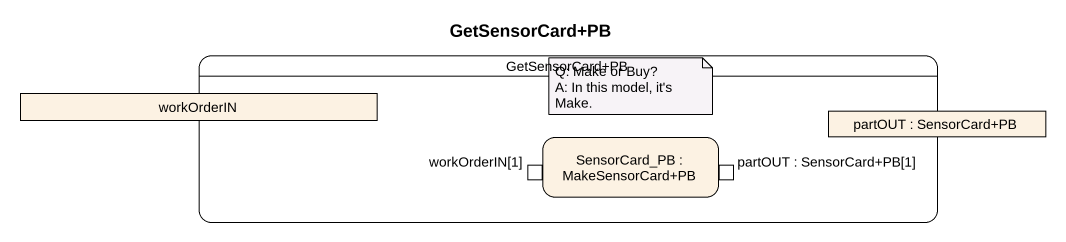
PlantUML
@startuml
title GetSensorCard+PB
hide empty description
state "GetSensorCard+PB" as GetSensorCard_PB {
  state workOrderIN <<object>>
  state "partOUT : SensorCard+PB" as partOUT <<object>>
  state "SensorCard_PB : MakeSensorCard+PB" as SensorCard_PB {
    state "workOrderIN[1]" as workOrderIN_1 <<inputPin>>
    state "partOUT : SensorCard+PB[1]" as partOUT_SensorCard_PB_1 <<outputPin>>
  }
}
note as N1
  Q: Make or Buy?
  A: In this model, it's Make.
end note
@enduml
